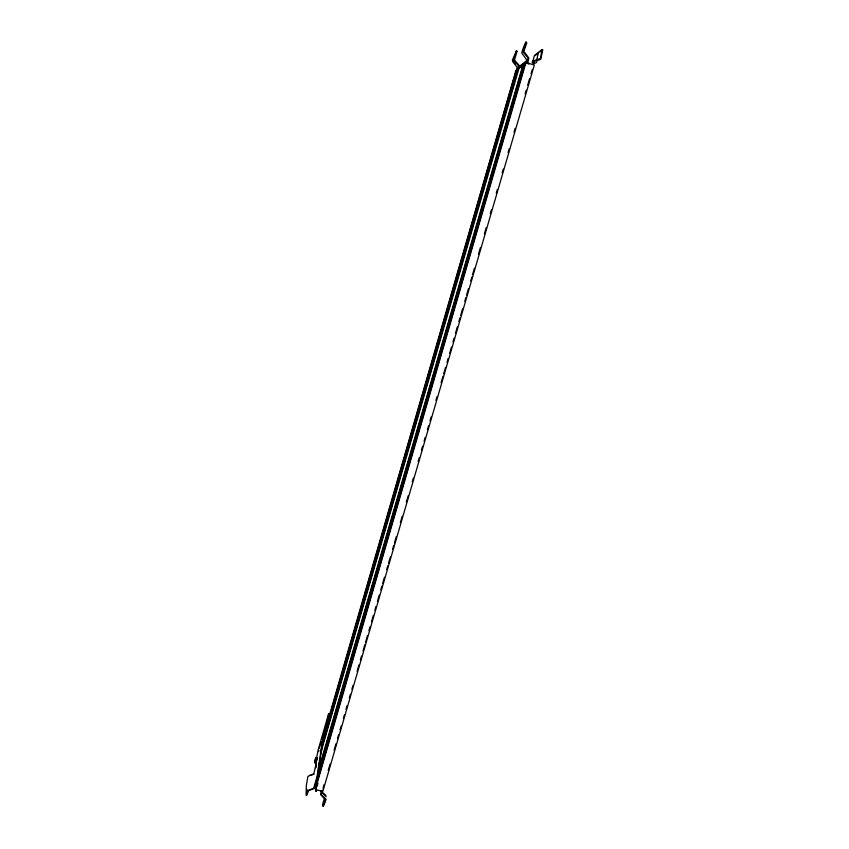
<?xml version="1.0" encoding="UTF-8"?>
<svg xmlns="http://www.w3.org/2000/svg" width="849" height="849" viewBox="0 0 849 849"><rect width="100%" height="100%" fill="white"/><g stroke="black" fill="none" stroke-linecap="round" stroke-linejoin="round"><path stroke-width="1.27" d="M318.651 751.63L318.863 750.463M329.89 713.553L328.584 713.807L318.004 750.463L316.433 759.006M317.038 758.932L317.038 757.786L315.69 757.478L314.523 762.635L315.87 762.954L316.444 761.521L317.038 758.932L315.679 758.624L315.69 757.478M315.499 784.423L315.573 791.109L315.892 790.249M315.658 767.783L315.881 761.797M316.178 784.572L316.263 791.257L316.581 790.398M306.913 789.262L306.765 795.354L308.622 790.578L314.321 788.477L318.163 774.967L318.63 767.337L324.254 735.117M326.069 796.68L325.74 795.322L321.293 791.289L321.378 790.504M314.523 762.635L315.679 758.624M315.679 765.267L316.125 762.975M532.939 61.086L534.403 55.45L542.023 49.55L540.452 58.454L532.737 61.107C530.625 64.227 534.562 60.523 533.119 63.633M536.526 60.268L538.521 52.638M533.862 63.866L534.085 62.168M316.189 760.937L316.73 759.059L316.306 761.426M328.584 720.111L329.242 713.956L329.9 713.829M319.383 748.086L321.209 741.771M321.941 739.235L323.034 735.446M327.056 721.544L329.242 713.956M323.098 737.187L324.934 730.819M325.676 728.272L515.831 70.849M323.076 738.747L517.147 67.379L512.711 61.606L512.425 59.982L516.457 50.813L513.571 59.833L518.261 65.479L518.23 67.262L526.316 60.969L526.73 59.897L521.732 53.02C523.005 47.204 530.169 31.466 523.048 51.916L527.961 57.849L526.72 63.558M322.323 742.843L517.052 69.915M315.849 767.411L316.422 764.747M322.312 744.371L517.667 69.438M320.455 752.31L518.081 68.928M320.455 753.859L518.909 68.482M519.036 66.838L518.803 64.949L514.452 60.077L517.147 51.089L516.118 52.341M521.18 67.676L522.559 64.291M318.524 769.841L522.729 65.543M318.142 772.749L523.387 65.044M316.645 779.488L523.822 64.503M315.69 785.081L524.48 63.993M315.679 786.736L525.149 63.484M315.669 788.413L525.818 62.975M316.921 786.715L317.94 783.192M527.494 63.664L528.885 58.04L523.822 51.311L526.804 42.747L525.68 44.095M532.917 62.423L533.596 61.478L540.771 59.398L542.776 49.72L539.858 51.969M321.368 791.395L320.561 794.494L325.432 799.875C321.633 811.994 322.015 803.43 324.541 798.718M322.397 790.387L321.293 794.664L326.122 799.355L323.32 806.412M323.023 788.318L324.127 784.508M328.202 770.521L330.049 764.164M334.124 750.176L335.971 743.82M337.456 738.726L338.571 734.916M340.046 729.832L341.16 726.012M343.378 718.381L344.492 714.571M345.968 709.477L347.082 705.668M349.3 698.037L350.414 694.217M351.889 689.133L353.004 685.323M357.068 671.336L358.925 664.979M360.401 659.885L361.515 656.075M362.99 650.981L364.847 644.624M365.59 642.088L367.437 635.731M368.912 630.637L370.026 626.827M371.512 621.744L373.358 615.376M374.834 610.293L375.948 606.483M377.434 601.389L379.28 595.032M380.755 589.949L381.87 586.128M382.612 583.592L384.459 577.235M386.688 569.605L387.791 565.784M388.534 563.248L390.381 556.891M392.609 549.261L393.713 545.44M394.456 542.893L396.303 536.536M400.378 522.549L402.224 516.192M406.3 502.205L408.146 495.848M412.221 481.861L413.336 478.04M418.143 461.516L419.257 457.696M421.475 450.066L422.59 446.256M424.065 441.172L425.179 437.352M427.397 429.721L428.512 425.911M429.987 420.817L431.101 417.008M435.908 400.473L437.023 396.663M441.087 382.676L442.945 376.319M443.687 373.772L445.534 367.415M447.009 362.332L448.123 358.511M449.609 353.428L451.456 347.071M452.931 341.977L454.045 338.167M455.531 333.084L457.378 326.716M458.863 321.633L459.967 317.823M460.71 315.276L462.556 308.919M464.785 301.289L465.889 297.479M466.632 294.932L468.478 288.575M470.707 280.945L471.811 277.124M472.553 274.588L474.4 268.231M478.475 254.244L480.322 247.876M484.397 233.889L486.244 227.532M490.319 213.545L491.433 209.735M496.241 193.201L497.355 189.391M502.162 172.856L503.277 169.036M508.084 152.512L509.198 148.692M514.006 132.157L515.12 128.348M525.106 94.016L526.221 90.196M527.707 85.112L529.553 78.755M531.039 73.672L532.143 69.851M515.905 71.56L515.322 71.242L526.539 62.614L534.318 65.065L322.864 791.31L315.658 789.676M524.226 47.82L525.085 45.517M316.465 759.218L317.038 757.786M536.993 61.722L535.857 62.943L533.321 63.569M519.938 66.71L522.92 64.407M535.125 55.62L537.948 53.445M528.694 64.153L529.362 63.749M309.577 775.508L314.003 774.32M315.096 761.213L316.444 761.521M325.241 795.8L320.561 791.119M515.842 63.983L513.104 60.258M315.679 762.731L316.072 764.121L313.822 773.715L307.911 776.379L306.34 785.452L306.086 795.205L307.943 790.43L313.642 788.328L317.048 776.559L323.002 737.505L328.425 717.872L328.584 713.807"/></g></svg>
